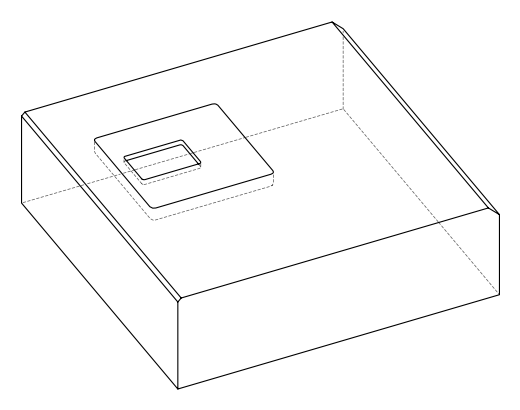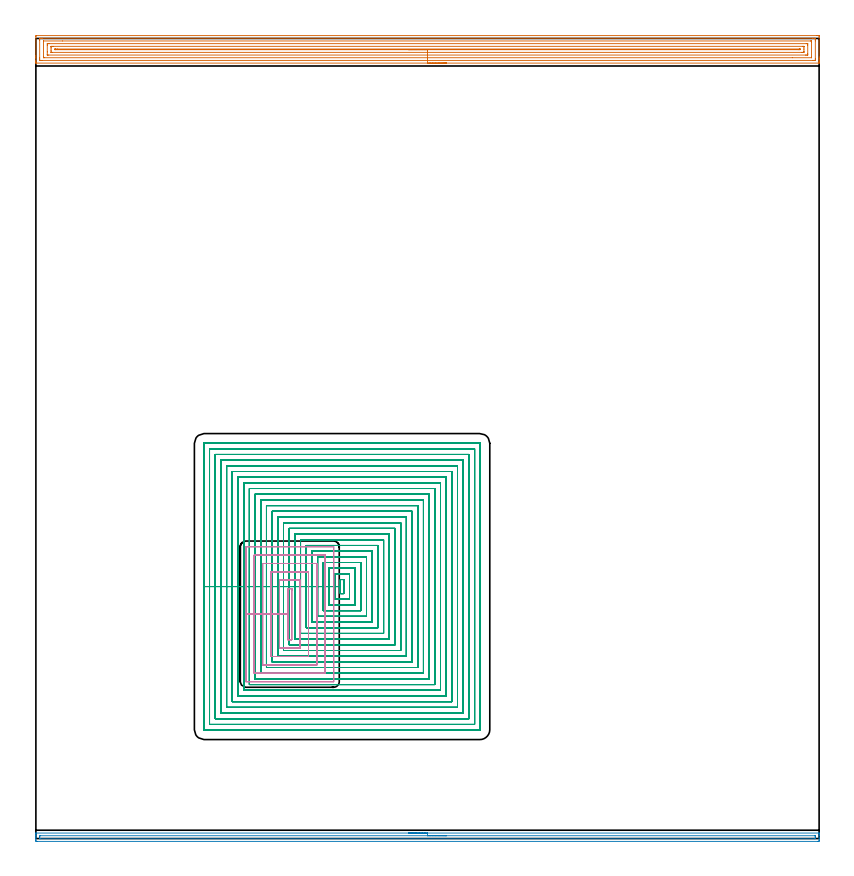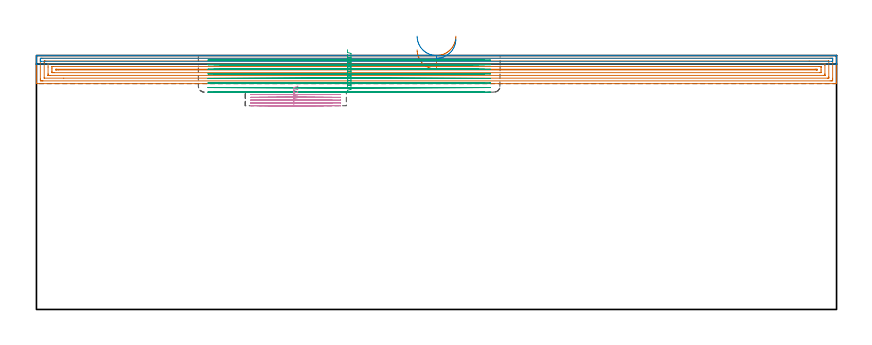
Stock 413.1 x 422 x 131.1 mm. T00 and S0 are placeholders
(PLAN: 4 operations, 2 tool changes, 160.6 min)
(1 AREA_MILL | FG_CHAMFER_SURFACE | UGT0205_001 | 20.02 min | 43429 mm3)
(2 AREA_MILL_1 | FG_CHAMFER_SURFACE_1 | UGT0205_001 | 6.78 min | 3999 mm3)
(3 MILL_RECTANGULAR_POCKET | POCKET_RECTANGULAR_STRAIGHT | UGT0201_089 | Follow Part, ap 2.5, ae 75% | 124.44 min | 473518 mm3)
(4 MILL_RECTANGULAR_POCKET_1 | POCKET_RECTANGULAR_STRAIGHT_1 | UGT0201_123 | Follow Part, ap 1.475, ae 75% | 9.38 min | 28133 mm3)
(TOOL UGT0205_001 | Chamfer Mill 20 x 3 x 45 deg. | D20 FL50 Z2)
(TOOL UGT0201_089 | End mill 10 mm | D10 R3 FL22 Z4)
(TOOL UGT0201_123 | Carbide End Mill 5.9 | D5.9 FL15 Z4)
(OP 1 AREA_MILL)
G17 G21 G94 G90
T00 M6
G54
G17 G0 G90 X216.55 Y409. S1061 M3
G43 Z141.1 H0
G94 G1 X216.512 Z140.228 F250.
X216.398 Z139.363
X216.209 Z138.512
X215.947 Z137.68
X215.613 Z136.874
X215.21 Z136.1
X214.742 Z135.364
X214.21 Z134.672
X213.621 Z134.029
X212.978 Z133.44
X212.286 Z132.908
X211.55 Z132.44
X210.776 Z132.037
X209.97 Z131.703
X209.138 Z131.441
X208.287 Z131.252
X207.422 Z131.138
X206.55 Z131.1
X0.172
X0.01 Y409.003 Z131.088
X0.007 Y409.047 Z131.044
X0. Y409.442 Z130.657
Y409.778 Z130.322
Y410.464 Z129.631
Y411.697 Z128.4
Y412.244 Z127.85
Y412.861 Z127.235
Y422.926 Z117.171
X0.002 Y423.202 Z116.895
X0.01 Y423.492 Z116.606
X0.3 Y423.499 Z116.599
X411.906 Y423.5 Z116.6
X412.481 Y423.499 Z116.601
X413.051 Y423.494 Z116.604
X413.092 Y423.492 Z116.606
X413.1 Y422.926 Z117.171
Y412.244 Z127.85
Y411.697 Z128.4
Y411.354 Z128.742
Y410.807 Z129.289
Y410.464 Z129.631
Y409.778 Z130.322
Y409.442 Z130.658
X413.093 Y409.047 Z131.044
X413.09 Y409.003 Z131.088
X412.928 Y409. Z131.1
X206.55
Y410.414 Z129.686
X3.299
X2.452 Y410.418 Z129.682
X2.406 Y410.421 Z129.679
X2.01 Y410.464 Z129.636
X2.003 Y410.865 Z129.235
X2.001 Y411.354 Z128.746
X2. Y411.758 Z128.342
X2.001 Y421.146 Z118.954
X2.002 Y421.548 Z118.552
X2.01 Y422.036 Z118.064
X2.362 Y422.079 Z118.021
X2.406 Y422.082 Z118.018
X3.249 Y422.086 Z118.014
X3.299
X409.801
X410.648 Y422.082 Z118.018
X410.694 Y422.079 Z118.021
X411.09 Y422.036 Z118.064
X411.097 Y421.635 Z118.465
X411.099 Y421.146 Z118.954
X411.1 Y420.742 Z119.358
X411.099 Y411.354 Z128.746
X411.098 Y410.952 Z129.148
X411.09 Y410.464 Z129.636
X410.738 Y410.421 Z129.679
X410.694 Y410.418 Z129.682
X409.851 Y410.414 Z129.686
X409.801
X206.55
Y411.828 Z128.272
X4.61 Y411.829 Z128.271
X4.193 Y411.83 Z128.27
X4.054 Y411.832 Z128.268
X4.013 Y411.835 Z128.265
X4.006 Y411.925 Z128.175
X4.002 Y412.052 Z128.048
X4. Y412.244 Z127.856
Y412.436 Z127.664
X4.001 Y420.446 Z119.654
X4.01 Y420.638 Z119.462
X4.018 Y420.665 Z119.435
X4.037 Y420.668 Z119.432
X4.088 Y420.671 Z119.429
X14.091 Y420.672 Z119.428
X408.49 Y420.671 Z119.429
X408.908 Y420.67 Z119.43
X409.046 Y420.668 Z119.432
X409.087 Y420.665 Z119.435
X409.094 Y420.575 Z119.525
X409.098 Y420.448 Z119.652
X409.1 Y420.256 Z119.844
Y420.064 Z120.036
X409.099 Y412.054 Z128.046
X409.09 Y411.862 Z128.238
X409.082 Y411.835 Z128.265
X409.063 Y411.832 Z128.268
X409.012 Y411.829 Z128.271
X398.968 Y411.828 Z128.272
X206.55
Y413.243 Z126.857
X6.764
X6.069 Y413.245 Z126.855
X6.029 Y413.247 Z126.853
X6.013 Y413.249 Z126.851
X6.01 Y413.266 Z126.834
X6.005 Y413.371 Z126.729
X6.002 Y413.582 Z126.518
X6. Y414.915 Z125.185
Y418.455 Z121.645
X6.002 Y418.91 Z121.19
X6.006 Y419.128 Z120.972
X6.01 Y419.235 Z120.865
X6.015 Y419.251 Z120.849
X6.037 Y419.253 Z120.847
X6.09 Y419.255 Z120.845
X6.873 Y419.257 Z120.843
X6.981
X406.336
X407.031 Y419.255 Z120.845
X407.071 Y419.253 Z120.847
X407.087 Y419.251 Z120.849
X407.09 Y419.234 Z120.866
X407.095 Y419.129 Z120.971
X407.098 Y418.918 Z121.182
X407.1 Y418.496 Z121.604
Y414.045 Z126.055
X407.098 Y413.59 Z126.51
X407.094 Y413.372 Z126.728
X407.09 Y413.265 Z126.835
X407.085 Y413.249 Z126.851
X407.063 Y413.247 Z126.853
X407.01 Y413.245 Z126.855
X406.227 Y413.243 Z126.857
X406.119
X206.55
Y414.657 Z125.443
X8.66 Y414.658
X8.021 Y414.661 Z125.439
X8.016 Y414.663 Z125.437
X8.006 Y414.676 Z125.424
X8.003 Y414.915 Z125.185
X8. Y415.572 Z124.528
Y416.462 Z123.638
Y417.352 Z122.748
X8.003 Y417.585 Z122.515
X8.006 Y417.749 Z122.351
X8.01 Y417.825 Z122.275
X8.143 Y417.836 Z122.264
X8.404 Y417.84 Z122.26
X8.66 Y417.842 Z122.258
X9.294 Y417.843 Z122.257
X404.44 Y417.842 Z122.258
X405.079 Y417.839 Z122.261
X405.084 Y417.837 Z122.263
X405.094 Y417.824 Z122.276
X405.098 Y417.585 Z122.515
X405.1 Y416.928 Z123.172
Y416.038 Z124.062
Y415.148 Z124.952
X405.097 Y414.915 Z125.185
X405.094 Y414.751 Z125.349
X405.09 Y414.675 Z125.425
X404.957 Y414.664 Z125.436
X404.697 Y414.66 Z125.44
X404.44 Y414.658 Z125.442
X403.806 Y414.657 Z125.443
X206.55
Y416.071 Z124.029
X10.446
X10.178 Y416.073 Z124.027
X10.068 Y416.076 Z124.024
X10.019 Y416.078 Z124.022
X10.01 Y416.102 Z123.998
X10.004 Y416.245 Z123.855
X10.01 Y416.388 Z123.712
X10.019 Y416.422 Z123.678
X10.088 Y416.423 Z123.677
X10.446 Y416.427 Z123.673
X11.34 Y416.429 Z123.671
X402.654
X402.923 Y416.427 Z123.673
X403.032 Y416.424 Z123.676
X403.081 Y416.422 Z123.678
X403.09 Y416.398 Z123.702
X403.096 Y416.255 Z123.845
X403.09 Y416.112 Z123.988
X403.081 Y416.078 Z124.022
X403.012 Y416.076 Z124.024
X402.654 Y416.073 Z124.027
X402.386 Y416.071 Z124.029
X402.027
X206.55
X205.678 Z124.067
X204.814 Z124.181
X203.962 Z124.37
X203.13 Z124.632
X202.324 Z124.966
X201.55 Z125.369
X200.814 Z125.837
X200.122 Z126.368
X199.479 Z126.958
X198.89 Z127.601
X198.359 Z128.293
X197.89 Z129.029
X197.487 Z129.803
X197.153 Z130.609
X196.891 Z131.441
X196.702 Z132.292
X196.588 Z133.157
X196.55 Z134.029
G0 Z141.1
M5
M2
(OP 2 AREA_MILL_1)
G17 G21 G94 G90
T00 M6
G54
G17 G0 G90 X196.55 Y2.9 S1061 M3
G43 Z141.1 H0
G94 G1 X196.588 Z140.228 F250.
X196.702 Z139.363
X196.891 Z138.512
X197.153 Z137.68
X197.487 Z136.874
X197.89 Z136.1
X198.358 Z135.364
X198.89 Z134.672
X199.479 Z134.029
X200.122 Z133.439
X200.814 Z132.908
X201.55 Z132.44
X202.324 Z132.037
X203.13 Z131.703
X203.962 Z131.441
X204.814 Z131.252
X205.678 Z131.138
X206.55 Z131.1
X412.928
X413.096 Y2.901 Z131.092
X413.097 Y2.9 Z131.091
X413.1 Y2.562 Z130.761
Y2.259 Z130.459
Y1.581 Z129.775
Y0.361 Z128.558
Y-0.181 Z128.014
Y-0.79 Z127.405
X413.097 Y-1.061 Z127.134
X413.09 Y-1.491 Z126.705
X412.922 Y-1.495 Z126.702
X412.481 Y-1.5 Z126.7
X0.619
X0.178 Y-1.495 Z126.702
X0.01 Y-1.491 Z126.705
X0. Y-1.061 Z127.134
Y-0.79 Z127.405
Y-0.181 Z128.014
Y0.361 Z128.558
Y0.7 Z128.896
Y1.241 Z129.437
Y1.581 Z129.775
Y2.259 Z130.459
Y2.562 Z130.761
X0.003 Y2.9 Z131.091
X0.004 Y2.901 Z131.092
X0.172 Y2.9 Z131.1
X206.55
Y1.486 Z129.686
X410.694 Y1.485 Z129.685
X410.791
X411.065 Y1.48 Z129.68
X411.09 Y1.478 Z129.678
X411.094 Y1.457 Z129.657
X411.098 Y1.424 Z129.624
X411.099 Y1.393 Z129.593
X411.1 Y1.181 Z129.381
X411.098 Y0.7 Z128.9
X411.095 Y0.305 Z128.505
X411.083 Y-0.079 Z128.121
X410.694 Y-0.084 Z128.116
X410.598 Y-0.085 Z128.115
X2.406
X2.309
X2.035 Y-0.08 Z128.12
X2.01 Y-0.078 Z128.122
X2.006 Y-0.057 Z128.143
X2.002 Y-0.025 Z128.175
X2.001 Y0.007 Z128.207
X2. Y0.219 Z128.419
X2.002 Y0.7 Z128.9
X2.005 Y1.095 Z129.295
X2.017 Y1.479 Z129.679
X2.406 Y1.484 Z129.684
X2.503 Y1.485 Z129.685
X206.55 Y1.486 Z129.686
X207.422 Z129.724
X208.286 Z129.838
X209.138 Z130.026
X209.97 Z130.289
X210.776 Z130.623
X211.55 Z131.025
X212.286 Z131.494
X212.978 Z132.025
X213.621 Z132.615
X214.21 Z133.258
X214.742 Z133.95
X215.21 Z134.686
X215.613 Z135.46
X215.947 Z136.265
X216.209 Z137.098
X216.398 Z137.949
X216.512 Z138.814
X216.55 Z139.686
G0 Z141.1
M5
M2
(OP 3 MILL_RECTANGULAR_POCKET)
G17 G21 G94 G90
T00 M6
G54
G17 G0 G90 X160.6 Y134.513 S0 M3
G43 Z141.1 H0
Z134.1
G94 G1 Y129.2 Z132.676 F250.
X162.4 Z132.194
Y136.6 Z130.211
X160.6 Z129.729
Y132.9 Z128.737
Y129.2 F500.
X162.4
Y136.6
X160.6
Y132.9
X157.6
Y126.2
X165.4
Y139.6
X157.6
Y132.9
X154.6
Y123.2
X168.4
Y142.6
X154.6
Y132.9
X151.6
Y120.2
X171.4
Y145.6
X151.6
Y132.9
X148.6
Y117.2
X174.4
Y148.6
X148.6
Y132.9
X145.6
Y114.2
X177.4
Y151.6
X145.6
Y132.9
X142.6
Y111.2
X180.4
Y154.6
X142.6
Y132.9
X139.6
Y108.2
X183.4
Y157.6
X139.6
Y132.9
X136.6
Y105.2
X186.4
Y160.6
X136.6
Y132.9
X133.6
Y102.2
X189.4
Y163.6
X133.6
Y132.9
X130.6
Y99.2
X192.4
Y166.6
X130.6
Y132.9
X127.6
Y96.2
X195.4
Y169.6
X127.6
Y132.9
X124.6
Y93.2
X198.4
Y172.6
X124.6
Y132.9
X121.6
Y90.2
X201.4
Y175.6
X121.6
Y132.9
X118.6
Y87.2
X204.4
Y178.6
X118.6
Y132.9
X115.6
Y84.2
X207.4
Y181.6
X115.6
Y132.9
X112.6
Y81.2
X210.4
Y184.6
X112.6
Y132.9
X109.6
Y78.2
X213.4
Y187.6
X109.6
Y132.9
X106.6
Y75.2
X216.4
Y190.6
X106.6
Y132.9
X103.6
Y72.2
X219.4
Y193.6
X103.6
Y132.9
X100.6
Y69.2
X222.4
Y196.6
X100.6
Y132.9
X97.6
Y66.2
X225.4
Y199.6
X97.6
Y132.9
X94.6
Y63.2
X228.4
Y202.6
X94.6
Y132.9
X91.6
Y60.2
X231.4
Y205.6
X91.6
Y132.9
X88.6
Y57.4
G3 X88.8 Y57.2 R0.2
G1 X234.2
G3 X234.4 Y57.4 R0.2
G1 Y208.4
G3 X234.2 Y208.6 R0.2
G1 X88.8
G3 X88.6 Y208.4 R0.2
G1 Y132.9
Y131.9
G0 X160.6 Y134.513 Z131.737
G1 Y129.2 Z130.314 F250.
X162.4 Z129.831
Y136.6 Z127.849
X160.6 Z127.366
Y132.9 Z126.375
Y129.2 F500.
X162.4
Y136.6
X160.6
Y132.9
X157.6
Y126.2
X165.4
Y139.6
X157.6
Y132.9
X154.6
Y123.2
X168.4
Y142.6
X154.6
Y132.9
X151.6
Y120.2
X171.4
Y145.6
X151.6
Y132.9
X148.6
Y117.2
X174.4
Y148.6
X148.6
Y132.9
X145.6
Y114.2
X177.4
Y151.6
X145.6
Y132.9
X142.6
Y111.2
X180.4
Y154.6
X142.6
Y132.9
X139.6
Y108.2
X183.4
Y157.6
X139.6
Y132.9
X136.6
Y105.2
X186.4
Y160.6
X136.6
Y132.9
X133.6
Y102.2
X189.4
Y163.6
X133.6
Y132.9
X130.6
Y99.2
X192.4
Y166.6
X130.6
Y132.9
X127.6
Y96.2
X195.4
Y169.6
X127.6
Y132.9
X124.6
Y93.2
X198.4
Y172.6
X124.6
Y132.9
X121.6
Y90.2
X201.4
Y175.6
X121.6
Y132.9
X118.6
Y87.2
X204.4
Y178.6
X118.6
Y132.9
X115.6
Y84.2
X207.4
Y181.6
X115.6
Y132.9
X112.6
Y81.2
X210.4
Y184.6
X112.6
Y132.9
X109.6
Y78.2
X213.4
Y187.6
X109.6
Y132.9
X106.6
Y75.2
X216.4
Y190.6
X106.6
Y132.9
X103.6
Y72.2
X219.4
Y193.6
X103.6
Y132.9
X100.6
Y69.2
X222.4
Y196.6
X100.6
Y132.9
X97.6
Y66.2
X225.4
Y199.6
X97.6
Y132.9
X94.6
Y63.2
X228.4
Y202.6
X94.6
Y132.9
X91.6
Y60.2
X231.4
Y205.6
X91.6
Y132.9
X88.6
Y57.4
G3 X88.8 Y57.2 R0.2
G1 X234.2
G3 X234.4 Y57.4 R0.2
G1 Y208.4
G3 X234.2 Y208.6 R0.2
G1 X88.8
G3 X88.6 Y208.4 R0.2
G1 Y132.9
Y131.9
G0 X160.6 Y134.513 Z129.375
G1 Y129.2 Z127.951 F250.
X162.4 Z127.469
Y136.6 Z125.486
X160.6 Z125.004
Y132.9 Z124.012
Y129.2 F500.
X162.4
Y136.6
X160.6
Y132.9
X157.6
Y126.2
X165.4
Y139.6
X157.6
Y132.9
X154.6
Y123.2
X168.4
Y142.6
X154.6
Y132.9
X151.6
Y120.2
X171.4
Y145.6
X151.6
Y132.9
X148.6
Y117.2
X174.4
Y148.6
X148.6
Y132.9
X145.6
Y114.2
X177.4
Y151.6
X145.6
Y132.9
X142.6
Y111.2
X180.4
Y154.6
X142.6
Y132.9
X139.6
Y108.2
X183.4
Y157.6
X139.6
Y132.9
X136.6
Y105.2
X186.4
Y160.6
X136.6
Y132.9
X133.6
Y102.2
X189.4
Y163.6
X133.6
Y132.9
X130.6
Y99.2
X192.4
Y166.6
X130.6
Y132.9
X127.6
Y96.2
X195.4
Y169.6
X127.6
Y132.9
X124.6
Y93.2
X198.4
Y172.6
X124.6
Y132.9
X121.6
Y90.2
X201.4
Y175.6
X121.6
Y132.9
X118.6
Y87.2
X204.4
Y178.6
X118.6
Y132.9
X115.6
Y84.2
X207.4
Y181.6
X115.6
Y132.9
X112.6
Y81.2
X210.4
Y184.6
X112.6
Y132.9
X109.6
Y78.2
X213.4
Y187.6
X109.6
Y132.9
X106.6
Y75.2
X216.4
Y190.6
X106.6
Y132.9
X103.6
Y72.2
X219.4
Y193.6
X103.6
Y132.9
X100.6
Y69.2
X222.4
Y196.6
X100.6
Y132.9
X97.6
Y66.2
X225.4
Y199.6
X97.6
Y132.9
X94.6
Y63.2
X228.4
Y202.6
X94.6
Y132.9
X91.6
Y60.2
X231.4
Y205.6
X91.6
Y132.9
X88.6
Y57.4
G3 X88.8 Y57.2 R0.2
G1 X234.2
G3 X234.4 Y57.4 R0.2
G1 Y208.4
G3 X234.2 Y208.6 R0.2
G1 X88.8
G3 X88.6 Y208.4 R0.2
G1 Y132.9
Y131.9
G0 X160.6 Y134.513 Z127.012
G1 Y129.2 Z125.589 F250.
X162.4 Z125.106
Y136.6 Z123.124
X160.6 Z122.641
Y132.9 Z121.65
Y129.2 F500.
X162.4
Y136.6
X160.6
Y132.9
X157.6
Y126.2
X165.4
Y139.6
X157.6
Y132.9
X154.6
Y123.2
X168.4
Y142.6
X154.6
Y132.9
X151.6
Y120.2
X171.4
Y145.6
X151.6
Y132.9
X148.6
Y117.2
X174.4
Y148.6
X148.6
Y132.9
X145.6
Y114.2
X177.4
Y151.6
X145.6
Y132.9
X142.6
Y111.2
X180.4
Y154.6
X142.6
Y132.9
X139.6
Y108.2
X183.4
Y157.6
X139.6
Y132.9
X136.6
Y105.2
X186.4
Y160.6
X136.6
Y132.9
X133.6
Y102.2
X189.4
Y163.6
X133.6
Y132.9
X130.6
Y99.2
X192.4
Y166.6
X130.6
Y132.9
X127.6
Y96.2
X195.4
Y169.6
X127.6
Y132.9
X124.6
Y93.2
X198.4
Y172.6
X124.6
Y132.9
X121.6
Y90.2
X201.4
Y175.6
X121.6
Y132.9
X118.6
Y87.2
X204.4
Y178.6
X118.6
Y132.9
X115.6
Y84.2
X207.4
Y181.6
X115.6
Y132.9
X112.6
Y81.2
X210.4
Y184.6
X112.6
Y132.9
X109.6
Y78.2
X213.4
Y187.6
X109.6
Y132.9
X106.6
Y75.2
X216.4
Y190.6
X106.6
Y132.9
X103.6
Y72.2
X219.4
Y193.6
X103.6
Y132.9
X100.6
Y69.2
X222.4
Y196.6
X100.6
Y132.9
X97.6
Y66.2
X225.4
Y199.6
X97.6
Y132.9
X94.6
Y63.2
X228.4
Y202.6
X94.6
Y132.9
X91.6
Y60.2
X231.4
Y205.6
X91.6
Y132.9
X88.6
Y57.4
G3 X88.8 Y57.2 R0.2
G1 X234.2
G3 X234.4 Y57.4 R0.2
G1 Y208.4
G3 X234.2 Y208.6 R0.2
G1 X88.8
G3 X88.6 Y208.4 R0.2
G1 Y132.9
Y131.9
G0 X160.6 Y134.513 Z124.65
G1 Y129.2 Z123.226 F250.
X162.4 Z122.744
Y136.6 Z120.761
X160.6 Z120.279
Y132.9 Z119.287
Y129.2 F500.
X162.4
Y136.6
X160.6
Y132.9
X157.6
Y126.2
X165.4
Y139.6
X157.6
Y132.9
X154.6
Y123.2
X168.4
Y142.6
X154.6
Y132.9
X151.6
Y120.2
X171.4
Y145.6
X151.6
Y132.9
X148.6
Y117.2
X174.4
Y148.6
X148.6
Y132.9
X145.6
Y114.2
X177.4
Y151.6
X145.6
Y132.9
X142.6
Y111.2
X180.4
Y154.6
X142.6
Y132.9
X139.6
Y108.2
X183.4
Y157.6
X139.6
Y132.9
X136.6
Y105.2
X186.4
Y160.6
X136.6
Y132.9
X133.6
Y102.2
X189.4
Y163.6
X133.6
Y132.9
X130.6
Y99.2
X192.4
Y166.6
X130.6
Y132.9
X127.6
Y96.2
X195.4
Y169.6
X127.6
Y132.9
X124.6
Y93.2
X198.4
Y172.6
X124.6
Y132.9
X121.6
Y90.2
X201.4
Y175.6
X121.6
Y132.9
X118.6
Y87.2
X204.4
Y178.6
X118.6
Y132.9
X115.6
Y84.2
X207.4
Y181.6
X115.6
Y132.9
X112.6
Y81.2
X210.4
Y184.6
X112.6
Y132.9
X109.6
Y78.2
X213.4
Y187.6
X109.6
Y132.9
X106.6
Y75.2
X216.4
Y190.6
X106.6
Y132.9
X103.6
Y72.2
X219.4
Y193.6
X103.6
Y132.9
X100.6
Y69.2
X222.4
Y196.6
X100.6
Y132.9
X97.6
Y66.2
X225.4
Y199.6
X97.6
Y132.9
X94.6
Y63.2
X228.4
Y202.6
X94.6
Y132.9
X91.6
Y60.2
X231.4
Y205.6
X91.6
Y132.9
X88.6
Y57.4
G3 X88.8 Y57.2 R0.2
G1 X234.2
G3 X234.4 Y57.4 R0.2
G1 Y208.4
G3 X234.2 Y208.6 R0.2
G1 X88.8
G3 X88.6 Y208.4 R0.2
G1 Y132.9
Y131.9
G0 X160.6 Y134.513 Z122.287
G1 Y129.2 Z120.864 F250.
X162.4 Z120.382
Y136.6 Z118.399
X160.6 Z117.916
Y132.9 Z116.925
Y129.2 F500.
X162.4
Y136.6
X160.6
Y132.9
X157.6
Y126.2
X165.4
Y139.6
X157.6
Y132.9
X154.6
Y123.2
X168.4
Y142.6
X154.6
Y132.9
X151.6
Y120.2
X171.4
Y145.6
X151.6
Y132.9
X148.6
Y117.2
X174.4
Y148.6
X148.6
Y132.9
X145.6
Y114.2
X177.4
Y151.6
X145.6
Y132.9
X142.6
Y111.2
X180.4
Y154.6
X142.6
Y132.9
X139.6
Y108.2
X183.4
Y157.6
X139.6
Y132.9
X136.6
Y105.2
X186.4
Y160.6
X136.6
Y132.9
X133.6
Y102.2
X189.4
Y163.6
X133.6
Y132.9
X130.6
Y99.2
X192.4
Y166.6
X130.6
Y132.9
X127.6
Y96.2
X195.4
Y169.6
X127.6
Y132.9
X124.6
Y93.2
X198.4
Y172.6
X124.6
Y132.9
X121.6
Y90.2
X201.4
Y175.6
X121.6
Y132.9
X118.6
Y87.2
X204.4
Y178.6
X118.6
Y132.9
X115.6
Y84.2
X207.4
Y181.6
X115.6
Y132.9
X112.6
Y81.2
X210.4
Y184.6
X112.6
Y132.9
X109.6
Y78.2
X213.4
Y187.6
X109.6
Y132.9
X106.6
Y75.2
X216.4
Y190.6
X106.6
Y132.9
X103.6
Y72.2
X219.4
Y193.6
X103.6
Y132.9
X100.6
Y69.2
X222.4
Y196.6
X100.6
Y132.9
X97.6
Y66.2
X225.4
Y199.6
X97.6
Y132.9
X94.6
Y63.2
X228.4
Y202.6
X94.6
Y132.9
X91.6
Y60.2
X231.4
Y205.6
X91.6
Y132.9
X88.6
Y57.4
G3 X88.8 Y57.2 R0.2
G1 X234.2
G3 X234.4 Y57.4 R0.2
G1 Y208.4
G3 X234.2 Y208.6 R0.2
G1 X88.8
G3 X88.6 Y208.4 R0.2
G1 Y132.9
Y131.9
G0 X160.6 Y134.513 Z119.925
G1 Y129.2 Z118.501 F250.
X162.4 Z118.019
Y136.6 Z116.036
X160.6 Z115.554
Y132.9 Z114.562
Y129.2 F500.
X162.4
Y136.6
X160.6
Y132.9
X157.6
Y126.2
X165.4
Y139.6
X157.6
Y132.9
X154.6
Y123.2
X168.4
Y142.6
X154.6
Y132.9
X151.6
Y120.2
X171.4
Y145.6
X151.6
Y132.9
X148.6
Y117.2
X174.4
Y148.6
X148.6
Y132.9
X145.6
Y114.2
X177.4
Y151.6
X145.6
Y132.9
X142.6
Y111.2
X180.4
Y154.6
X142.6
Y132.9
X139.6
Y108.2
X183.4
Y157.6
X139.6
Y132.9
X136.6
Y105.2
X186.4
Y160.6
X136.6
Y132.9
X133.6
Y102.2
X189.4
Y163.6
X133.6
Y132.9
X130.6
Y99.2
X192.4
Y166.6
X130.6
Y132.9
X127.6
Y96.2
X195.4
Y169.6
X127.6
Y132.9
X124.6
Y93.2
X198.4
Y172.6
X124.6
Y132.9
X121.6
Y90.2
X201.4
Y175.6
X121.6
Y132.9
X118.6
Y87.2
X204.4
Y178.6
X118.6
Y132.9
X115.6
Y84.2
X207.4
Y181.6
X115.6
Y132.9
X112.6
Y81.2
X210.4
Y184.6
X112.6
Y132.9
X109.6
Y78.2
X213.4
Y187.6
X109.6
Y132.9
X106.6
Y75.2
X216.4
Y190.6
X106.6
Y132.9
X103.6
Y72.2
X219.4
Y193.6
X103.6
Y132.9
X100.6
Y69.2
X222.4
Y196.6
X100.6
Y132.9
X97.6
Y66.2
X225.4
Y199.6
X97.6
Y132.9
X94.6
Y63.2
X228.4
Y202.6
X94.6
Y132.9
X91.6
Y60.2
X231.4
Y205.6
X91.6
Y132.9
X88.6
Y57.4
G3 X88.8 Y57.2 R0.2
G1 X234.2
G3 X234.4 Y57.4 R0.2
G1 Y208.4
G3 X234.2 Y208.6 R0.2
G1 X88.8
G3 X88.6 Y208.4 R0.2
G1 Y132.9
Y131.9
G0 X160.6 Y134.513 Z117.562
G1 Y129.2 Z116.139 F250.
X162.4 Z115.657
Y136.6 Z113.674
X160.6 Z113.191
Y132.9 Z112.2
Y129.2 F500.
X162.4
Y136.6
X160.6
Y132.9
X157.6
Y126.2
X165.4
Y139.6
X157.6
Y132.9
X154.6
Y123.2
X168.4
Y142.6
X154.6
Y132.9
X151.6
Y120.2
X171.4
Y145.6
X151.6
Y132.9
X148.6
Y117.2
X174.4
Y148.6
X148.6
Y132.9
X145.6
Y114.2
X177.4
Y151.6
X145.6
Y132.9
X142.6
Y111.2
X180.4
Y154.6
X142.6
Y132.9
X139.6
Y108.2
X183.4
Y157.6
X139.6
Y132.9
X136.6
Y105.2
X186.4
Y160.6
X136.6
Y132.9
X133.6
Y102.2
X189.4
Y163.6
X133.6
Y132.9
X130.6
Y99.2
X192.4
Y166.6
X130.6
Y132.9
X127.6
Y96.2
X195.4
Y169.6
X127.6
Y132.9
X124.6
Y93.2
X198.4
Y172.6
X124.6
Y132.9
X121.6
Y90.2
X201.4
Y175.6
X121.6
Y132.9
X118.6
Y87.2
X204.4
Y178.6
X118.6
Y132.9
X115.6
Y84.2
X207.4
Y181.6
X115.6
Y132.9
X112.6
Y81.2
X210.4
Y184.6
X112.6
Y132.9
X109.6
Y78.2
X213.4
Y187.6
X109.6
Y132.9
X106.6
Y75.2
X216.4
Y190.6
X106.6
Y132.9
X103.6
Y72.2
X219.4
Y193.6
X103.6
Y132.9
X100.6
Y69.2
X222.4
Y196.6
X100.6
Y132.9
X97.6
Y66.2
X225.4
Y199.6
X97.6
Y132.9
X94.6
Y63.2
X228.4
Y202.6
X94.6
Y132.9
X91.6
Y60.2
X231.4
Y205.6
X91.6
Y132.9
X88.6
Y57.4
G3 X88.8 Y57.2 R0.2
G1 X234.2
G3 X234.4 Y57.4 R0.2
G1 Y208.4
G3 X234.2 Y208.6 R0.2
G1 X88.8
G3 X88.6 Y208.4 R0.2
G1 Y132.9
Y131.9
G0 Z141.1
M5
M2
(OP 4 MILL_RECTANGULAR_POCKET_1)
G17 G21 G94 G90
T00 M6
G54
G17 G0 G90 X134.925 Y130.784 S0 M3
G43 Z141.1 H0
Z115.394
G94 G1 Y131.825 Z115.115 F250.
X132.875 Z114.566
Y118.35 Z110.956
Y104.875 F500.
X134.925
Y131.825
X132.875
Y118.35
X128.45
Y100.45
X139.35
Y136.25
X128.45
Y118.35
X124.025
Y96.025
X143.775
Y140.675
X124.025
Y118.35
X119.6
Y91.6
X148.2
Y145.1
X119.6
Y118.35
X115.175
Y87.175
X152.625
Y149.525
X115.175
Y118.35
X110.75
Y82.8
X110.748 Y82.77
X110.77 Y82.748
X110.8 Y82.75
X157.
X157.03 Y82.748
X157.052 Y82.77
X157.05 Y82.8
Y153.9
X157.052 Y153.93
X157.03 Y153.952
X157. Y153.95
X110.8
X110.77 Y153.952
X110.748 Y153.93
X110.75 Y153.9
Y118.35
Y117.35
G0 X134.925 Y130.784 Z113.956
G1 Y131.825 Z113.677 F250.
X132.875 Z113.127
Y118.35 Z109.517
Y104.875 F500.
X134.925
Y131.825
X132.875
Y118.35
X128.45
Y100.45
X139.35
Y136.25
X128.45
Y118.35
X124.025
Y96.025
X143.775
Y140.675
X124.025
Y118.35
X119.6
Y91.6
X148.2
Y145.1
X119.6
Y118.35
X115.175
Y87.175
X152.625
Y149.525
X115.175
Y118.35
X110.75
Y82.8
X110.748 Y82.77
X110.77 Y82.748
X110.8 Y82.75
X157.
X157.03 Y82.748
X157.052 Y82.77
X157.05 Y82.8
Y153.9
X157.052 Y153.93
X157.03 Y153.952
X157. Y153.95
X110.8
X110.77 Y153.952
X110.748 Y153.93
X110.75 Y153.9
Y118.35
Y117.35
G0 X134.925 Y130.784 Z112.517
G1 Y131.825 Z112.238 F250.
X132.875 Z111.688
Y118.35 Z108.078
Y104.875 F500.
X134.925
Y131.825
X132.875
Y118.35
X128.45
Y100.45
X139.35
Y136.25
X128.45
Y118.35
X124.025
Y96.025
X143.775
Y140.675
X124.025
Y118.35
X119.6
Y91.6
X148.2
Y145.1
X119.6
Y118.35
X115.175
Y87.175
X152.625
Y149.525
X115.175
Y118.35
X110.75
Y82.8
X110.748 Y82.77
X110.77 Y82.748
X110.8 Y82.75
X157.
X157.03 Y82.748
X157.052 Y82.77
X157.05 Y82.8
Y153.9
X157.052 Y153.93
X157.03 Y153.952
X157. Y153.95
X110.8
X110.77 Y153.952
X110.748 Y153.93
X110.75 Y153.9
Y118.35
Y117.35
G0 X134.925 Y130.784 Z111.078
G1 Y131.825 Z110.799 F250.
X132.875 Z110.25
Y118.35 Z106.639
Y104.875 F500.
X134.925
Y131.825
X132.875
Y118.35
X128.45
Y100.45
X139.35
Y136.25
X128.45
Y118.35
X124.025
Y96.025
X143.775
Y140.675
X124.025
Y118.35
X119.6
Y91.6
X148.2
Y145.1
X119.6
Y118.35
X115.175
Y87.175
X152.625
Y149.525
X115.175
Y118.35
X110.75
Y82.8
X110.748 Y82.77
X110.77 Y82.748
X110.8 Y82.75
X157.
X157.03 Y82.748
X157.052 Y82.77
X157.05 Y82.8
Y153.9
X157.052 Y153.93
X157.03 Y153.952
X157. Y153.95
X110.8
X110.77 Y153.952
X110.748 Y153.93
X110.75 Y153.9
Y118.35
Y117.35
G0 X134.925 Y130.784 Z109.639
G1 Y131.825 Z109.36 F250.
X132.875 Z108.811
Y118.35 Z105.2
Y104.875 F500.
X134.925
Y131.825
X132.875
Y118.35
X128.45
Y100.45
X139.35
Y136.25
X128.45
Y118.35
X124.025
Y96.025
X143.775
Y140.675
X124.025
Y118.35
X119.6
Y91.6
X148.2
Y145.1
X119.6
Y118.35
X115.175
Y87.175
X152.625
Y149.525
X115.175
Y118.35
X110.75
Y82.8
X110.748 Y82.77
X110.77 Y82.748
X110.8 Y82.75
X157.
X157.03 Y82.748
X157.052 Y82.77
X157.05 Y82.8
Y153.9
X157.052 Y153.93
X157.03 Y153.952
X157. Y153.95
X110.8
X110.77 Y153.952
X110.748 Y153.93
X110.75 Y153.9
Y118.35
Y117.35
G0 Z141.1
M5
M2
